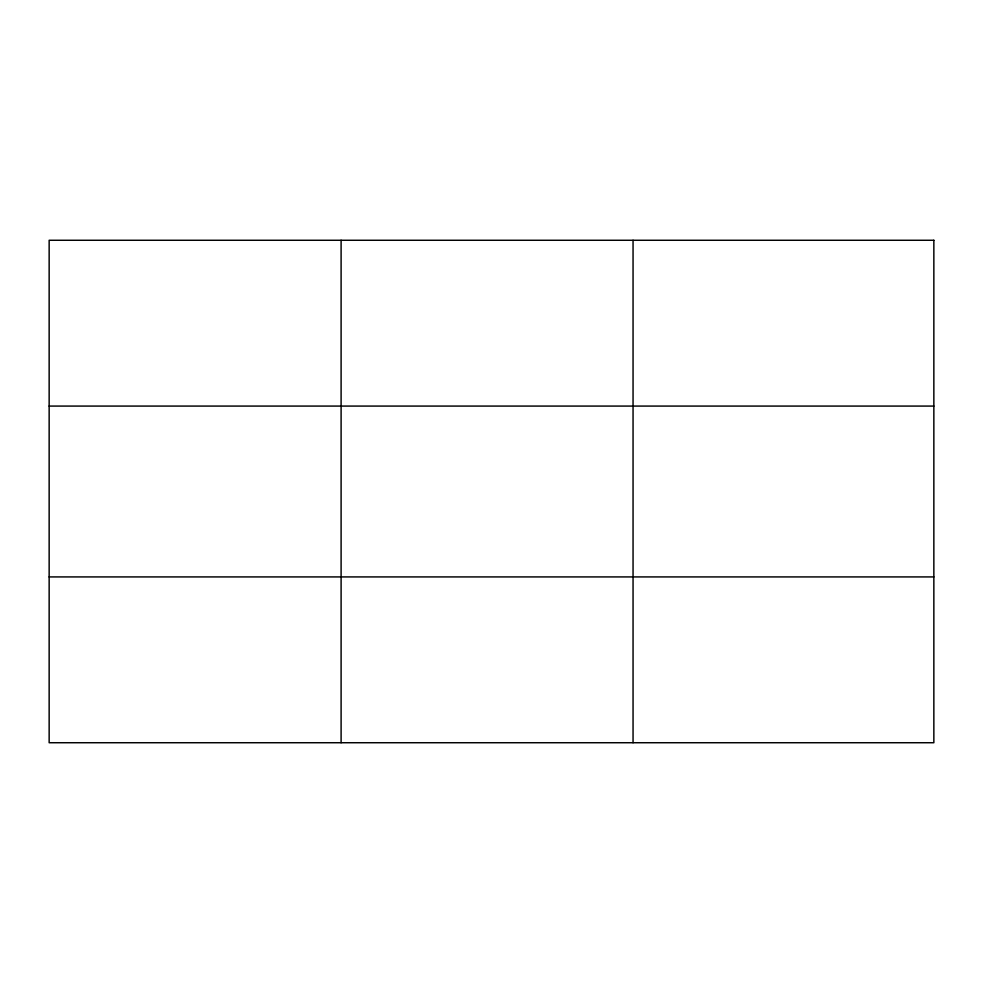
<?xml version="1.0" encoding="UTF-8"?>
<svg xmlns="http://www.w3.org/2000/svg" width="983" height="983" viewBox="0 0 983 983"><rect width="100%" height="100%" fill="white"/><g stroke="black" fill="none" stroke-linecap="round" stroke-linejoin="round"><path stroke-width="1.47" d="M341.101 240.27L341.101 742.73M633.052 240.27L633.052 742.73M49.15 406.077L933.85 406.077M49.15 576.923L933.85 576.923M933.85 240.27L933.85 742.73L49.15 742.73L49.15 240.27L933.85 240.27"/></g></svg>
